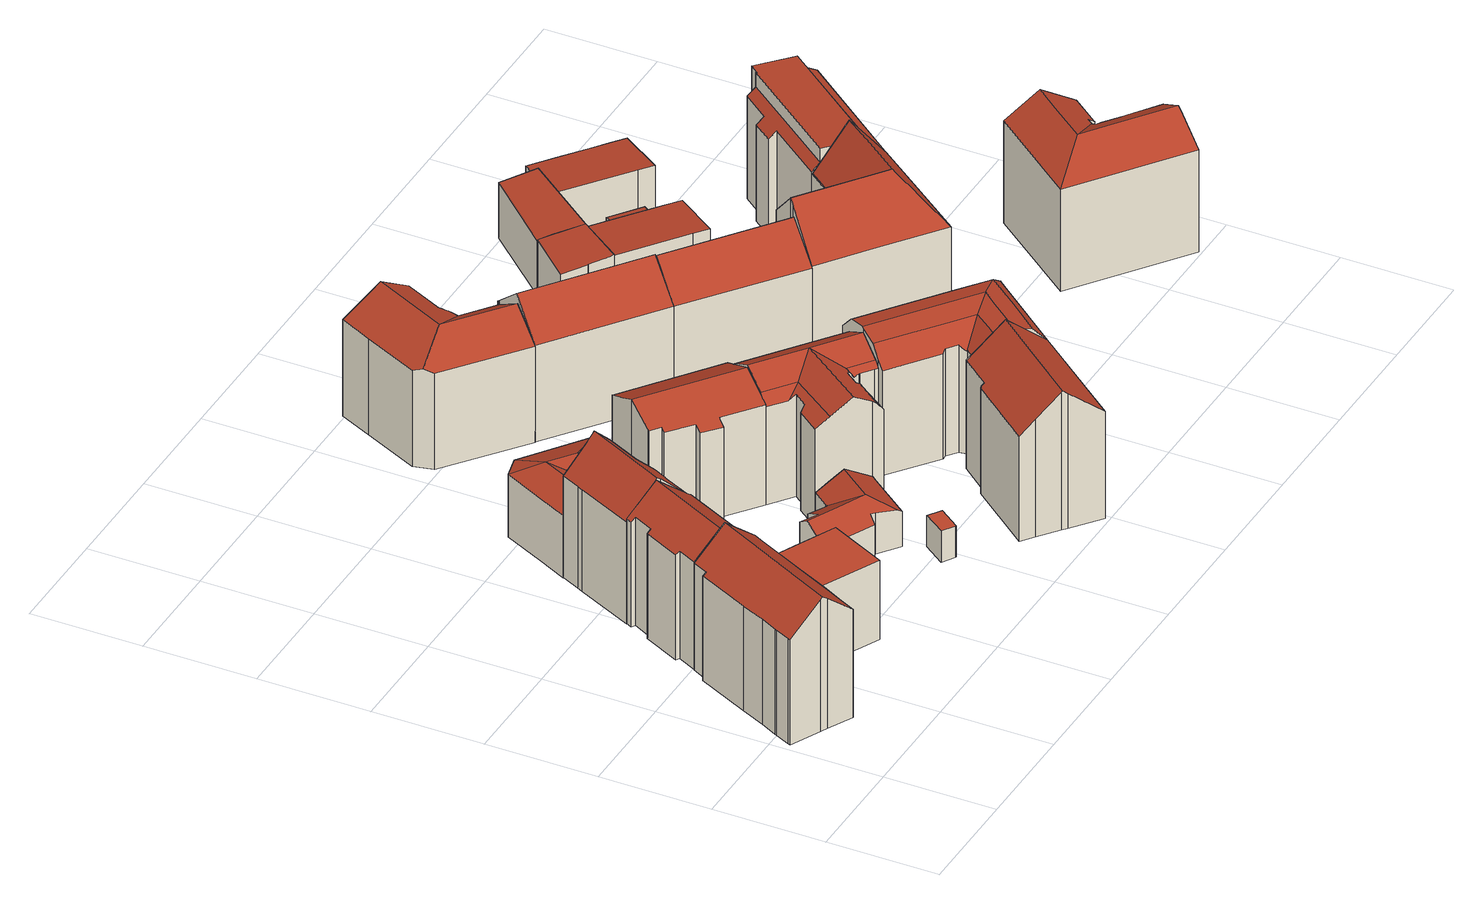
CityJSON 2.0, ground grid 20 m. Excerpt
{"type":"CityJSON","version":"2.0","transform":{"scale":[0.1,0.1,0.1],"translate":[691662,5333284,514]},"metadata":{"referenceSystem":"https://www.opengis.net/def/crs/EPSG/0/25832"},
"CityObjects":{
"building1":{"type":"Building","attributes":{"Gemeindeschluessel":"09162000","HoeheDach":"540.513","HoeheGrund":"514.930","Methode":"2000","NiedrigsteTraufeDesGebaeudes":"534.854","Geometrietyp2DReferenz":"3000","function":"31001_1000","roofType":"3100","measuredHeight":25.58,"storeysAboveGround":7},"geometry":[{"type":"MultiSurface","lod":"2","boundaries":[[[0,1,2,3]],[[4,2,1,5,6,7,8,9,10,11,12]],[[13,14,4,12,15]],[[16,17,18,19]],[[20,21,22,11,10]],[[23,5,1,0]],[[24,25,26,27]],[[20,10,9,28]],[[29,30,27,26]],[[19,18,31,32]],[[33,34,13,15]],[[3,2,4,14]],[[32,31,35,36]],[[37,6,5,23]],[[28,9,8,38]],[[29,26,25,35,31,18,17,33,15,12,11,22]],[[39,7,6,37]],[[30,29,22,21]],[[38,8,7,39]],[[34,33,17,16]],[[36,35,25,24]],[[13,34,16,19,32,36,24,27,30,21,20,28,38,39,37,23,0,3,14]]],"semantics":{"surfaces":[{"type":"WallSurface"},{"type":"RoofSurface"},{"type":"GroundSurface"}],"values":[0,1,0,0,0,0,0,0,0,0,0,0,0,0,0,1,0,0,0,0,0,2]}}]},
"building2":{"type":"Building","attributes":{"Gemeindeschluessel":"09162000","HoeheDach":"539.889","HoeheGrund":"514.970","Methode":"2000","NiedrigsteTraufeDesGebaeudes":"534.195","Geometrietyp2DReferenz":"3000","function":"31001_1000","roofType":"3100","measuredHeight":24.92,"storeysAboveGround":7},"geometry":[{"type":"MultiSurface","lod":"2","boundaries":[[[40,41,42,43]],[[44,45,46,47,48,49]],[[50,45,44,51]],[[52,46,45,50]],[[43,42,53,54]],[[54,53,55,56]],[[49,48,57,55,53,42,41,58,59,60,61]],[[62,51,44,49,61,63]],[[64,58,41,40]],[[51,62,63,65,66,64,40,43,54,56,67,68,69,52,50]],[[57,48,47,69,68,67,56,55]],[[63,61,60,65]],[[65,60,59,66]],[[69,47,46,52]],[[66,59,58,64]]],"semantics":{"surfaces":[{"type":"WallSurface"},{"type":"RoofSurface"},{"type":"GroundSurface"}],"values":[0,1,0,0,0,0,1,0,0,2,0,0,0,0,0]}}]},
"building3":{"type":"Building","attributes":{"Gemeindeschluessel":"09162000","HoeheDach":"530.085","HoeheGrund":"515.040","Methode":"1000","NiedrigsteTraufeDesGebaeudes":"530.085","Geometrietyp2DReferenz":"3000","function":"31001_1000","roofType":"1000","measuredHeight":15.04,"storeysAboveGround":5},"geometry":[{"type":"MultiSurface","lod":"2","boundaries":[[[70,71,72,73]],[[71,74,51,72]],[[75,76,77,74,71,70]],[[77,78,51,74]],[[79,73,72,51,78,80]],[[79,75,70,73]],[[76,80,78,77]],[[79,80,76,75]]],"semantics":{"surfaces":[{"type":"WallSurface"},{"type":"RoofSurface"},{"type":"GroundSurface"}],"values":[0,0,1,0,2,0,0,0]}}]},
"building4":{"type":"Building","attributes":{"Gemeindeschluessel":"09162000","HoeheDach":"540.201","HoeheGrund":"514.901","Methode":"2000","NiedrigsteTraufeDesGebaeudes":"533.718","Geometrietyp2DReferenz":"3000","function":"31001_9998","roofType":"3100","measuredHeight":25.3,"storeysAboveGround":6},"geometry":[{"type":"MultiSurface","lod":"2","boundaries":[[[81,82,83,84]],[[85,86,87,88]],[[89,90,91,92]],[[93,94,95,96,97]],[[98,83,82,99,100,91,90,101,102,103,104]],[[105,106,86,85]],[[92,91,100,107]],[[108,101,90,89]],[[95,94,109,110]],[[93,87,86,106,104,103,111,109,94]],[[112,111,103,102,113]],[[110,109,111,112]],[[88,87,93,97]],[[114,99,82,81]],[[112,113,108,89,92,107,114,81,84,115,105,85,88,97,96,95,110]],[[113,102,101,108]],[[84,83,98,115]],[[107,100,99,114]],[[115,98,104,106,105]]],"semantics":{"surfaces":[{"type":"WallSurface"},{"type":"RoofSurface"},{"type":"GroundSurface"}],"values":[0,0,0,0,1,0,0,0,0,1,0,0,0,0,2,0,0,0,0]}}]},
"building5":{"type":"Building","attributes":{"Gemeindeschluessel":"09162000","HoeheDach":"521.982","HoeheGrund":"515.420","Methode":"2000","NiedrigsteTraufeDesGebaeudes":"521.614","Geometrietyp2DReferenz":"3000","function":"31001_9998","roofType":"1000","measuredHeight":6.56,"storeysAboveGround":2},"geometry":[{"type":"MultiSurface","lod":"2","boundaries":[[[116,117,118,119]],[[120,121,117,116]],[[122,123,118,117,121,124]],[[125,122,124,126]],[[126,124,121,120]],[[127,123,122,125]],[[119,118,123,127]],[[126,120,116,119,127,125]]],"semantics":{"surfaces":[{"type":"WallSurface"},{"type":"RoofSurface"},{"type":"GroundSurface"}],"values":[0,0,1,0,0,0,0,2]}}]},
"building6":{"type":"Building","attributes":{"Gemeindeschluessel":"09162000","HoeheDach":"520.270","HoeheGrund":"514.800","Methode":"1000","NiedrigsteTraufeDesGebaeudes":"519.734","Geometrietyp2DReferenz":"3000","function":"31001_2000","roofType":"1000","measuredHeight":5.47},"geometry":[{"type":"MultiSurface","lod":"2","boundaries":[[[128,129,130,131]],[[132,133,134,135]],[[136,137,138,139]],[[140,141,142,143,133,132]],[[131,130,144,145]],[[146,147,137,136]],[[148,149,150,151]],[[139,138,142,141]],[[151,150,129,128]],[[145,144,147,146]],[[152,149,148,153,135,134]],[[143,142,138,137,147,144,130,129,150,149,152,134,133]],[[131,145,146,136,139,141,140,132,135,153,148,151,128]]],"semantics":{"surfaces":[{"type":"WallSurface"},{"type":"RoofSurface"},{"type":"GroundSurface"}],"values":[0,0,0,0,0,0,0,0,0,0,0,1,2]}}]},
"building7":{"type":"Building","attributes":{"Gemeindeschluessel":"09162000","HoeheDach":"528.945","HoeheGrund":"514.750","Methode":"1000","NiedrigsteTraufeDesGebaeudes":"526.694","Geometrietyp2DReferenz":"3000","function":"31001_1000","roofType":"3200","measuredHeight":14.2,"storeysAboveGround":3},"geometry":[{"type":"MultiSurface","lod":"2","boundaries":[[[154,155,156,157,158,159,160]],[[161,162,163,164,165,166]],[[167,168,169,170,171,172,173,157,156,155]],[[174,175,172,171]],[[173,176,165,164,177,178,157]],[[179,154,160,180]],[[174,171,170,181]],[[175,182,183,166,165,176,173,172]],[[184,169,168,185]],[[157,186,158]],[[187,188,167,155,154,179]],[[185,168,167,188]],[[189,190,191,192,193,186]],[[181,170,169,184]],[[194,162,161,166,183,182,175,174,181,184,185,188,187,179,180,195,196,193,192,191]],[[194,197,163,162]],[[196,158,186,193]],[[160,159,158,196,195,180]],[[191,190,197,194]],[[178,177,190,189,186,157]],[[164,163,197,190,177]]],"semantics":{"surfaces":[{"type":"RoofSurface"},{"type":"WallSurface"},{"type":"GroundSurface"}],"values":[0,1,0,1,0,1,1,1,1,0,1,1,1,1,2,1,1,1,1,0,0]}}]},
"building8":{"type":"Building","attributes":{"Gemeindeschluessel":"09162000","HoeheDach":"524.180","HoeheGrund":"514.649","Methode":"2000","NiedrigsteTraufeDesGebaeudes":"521.069","Geometrietyp2DReferenz":"3000","function":"31001_1000","roofType":"3100","measuredHeight":9.53,"storeysAboveGround":2},"geometry":[{"type":"MultiSurface","lod":"2","boundaries":[[[198,199,200,201,202,203]],[[204,205,206,207,198,203]],[[207,206,208,209,210,211,212,199,198]],[[210,213,214,215,216,217,211]],[[212,211,218,219,220,221,222,200,199]],[[223,222,221,224]],[[225,208,206,205]],[[216,215,226,227,228,229]],[[219,218,230,229,228,231,232,233]],[[211,217,216,229,230,218]],[[234,235,213,210,209,236]],[[237,235,234,236,225,205,204,203,202,201,223,224,238,233,232,231,228,227,226]],[[220,219,233,238,224,221]],[[201,200,222,223]],[[235,237,226,215,214,213]],[[236,209,208,225]]],"semantics":{"surfaces":[{"type":"WallSurface"},{"type":"RoofSurface"},{"type":"GroundSurface"}],"values":[0,0,1,1,1,0,0,0,0,1,0,2,0,0,0,0]}}]},
"building9":{"type":"Building","attributes":{"Gemeindeschluessel":"09162000","HoeheDach":"520.418","HoeheGrund":"514.418","Methode":"3220","NiedrigsteTraufeDesGebaeudes":"520.418","Geometrietyp2DReferenz":"3000","function":"31001_2000","roofType":"9999","measuredHeight":6},"geometry":[{"type":"MultiSurface","lod":"2","boundaries":[[[239,240,241,242]],[[240,243,244,241]],[[245,239,242,246]],[[247,245,246,248]],[[248,246,242,241,244]],[[243,240,239,245,247]],[[243,247,248,244]]],"semantics":{"surfaces":[{"type":"WallSurface"},{"type":"GroundSurface"},{"type":"RoofSurface"}],"values":[0,0,0,0,1,2,0]}}]},
"building10":{"type":"Building","attributes":{"Gemeindeschluessel":"09162000","HoeheDach":"536.925","HoeheGrund":"514.620","Methode":"2000","NiedrigsteTraufeDesGebaeudes":"532.885","Geometrietyp2DReferenz":"3000","function":"31001_1000","roofType":"3100","measuredHeight":22.3,"storeysAboveGround":5},"geometry":[{"type":"MultiSurface","lod":"2","boundaries":[[[249,250,251,252,253,254,255,256,257,258,259,260,261]],[[262,263,264,265,266,267,268,269,270,271,272,273,274,275,276,277,278]],[[263,257,256,264]],[[260,259,274,273]],[[258,279,280,281,282,259]],[[266,254,253,267]],[[280,279,278,277,276,281]],[[271,249,261,272]],[[259,282,281,276,275,274]],[[263,262,278,279,258,257]],[[270,250,249,271]],[[253,252,251,269,268,267]],[[266,265,264,256,255,254]],[[272,261,260,273]],[[269,251,250,270]]],"semantics":{"surfaces":[{"type":"RoofSurface"},{"type":"GroundSurface"},{"type":"WallSurface"}],"values":[0,1,2,2,0,2,2,2,2,2,2,2,2,2,2]}}]},
"building11":{"type":"Building","attributes":{"Gemeindeschluessel":"09162000","HoeheDach":"537.510","HoeheGrund":"514.635","Methode":"2000","NiedrigsteTraufeDesGebaeudes":"532.529","Geometrietyp2DReferenz":"3000","function":"31001_1000","roofType":"3100","measuredHeight":22.88,"storeysAboveGround":5},"geometry":[{"type":"MultiSurface","lod":"2","boundaries":[[[283,263,284,285,286]],[[287,263,283,288,289,290,291]],[[292,293,294,295,296]],[[297,298,299,300]],[[301,302,303,304,305]],[[306,307,308,309,310,311,312]],[[298,313,296,295,314,315,316,306,299]],[[317,301,305,312,311]],[[307,306,316]],[[300,288,283,286]],[[318,293,292,319]],[[301,317,320,321,322,323,324,325,318,319,226,228,326,327,284,263,287,328,329,302]],[[297,300,286,285,330,331,332]],[[300,299,289,288]],[[287,291,333,328]],[[329,334,303,302]],[[325,294,293,318]],[[304,303,334,333,291,290]],[[323,315,314,324]],[[226,319,292,296,313]],[[317,311,310,320]],[[228,332,331,326]],[[306,312,305,299]],[[320,310,309,321]],[[228,226,313,298,297,332]],[[299,305,304,290,289]],[[307,316,315,323,322,308]],[[285,284,327,330]],[[325,324,314,295,294]],[[326,331,330,327]],[[321,309,308,322]],[[328,333,334,329]]],"semantics":{"surfaces":[{"type":"WallSurface"},{"type":"RoofSurface"},{"type":"GroundSurface"}],"values":[0,0,1,1,0,1,1,0,1,1,0,2,1,1,0,0,0,1,0,0,0,0,1,0,0,1,0,0,0,0,0,0]}}]},
"building12":{"type":"Building","attributes":{"Gemeindeschluessel":"09162000","HoeheDach":"540.750","HoeheGrund":"514.305","Methode":"2000","NiedrigsteTraufeDesGebaeudes":"534.346","Geometrietyp2DReferenz":"3000","function":"31001_1000","roofType":"3100","measuredHeight":26.45,"storeysAboveGround":5},"geometry":[{"type":"MultiSurface","lod":"2","boundaries":[[[335,336,337,338,339,340]],[[341,342,339,338,343]],[[344,345,346,347]],[[348,337,336,349]],[[350,351,352]],[[353,354,355,356]],[[343,338,337,348]],[[352,351,342,341]],[[357,358,345,344]],[[359,360,358,357]],[[356,355,360,359]],[[361,362,354,353]],[[341,343,348,349,363,361,353,356,359,357,344,347,352]],[[363,335,340,362,361]],[[354,362,340,339,342,351,350,346,345,358,360,355]],[[347,346,350,352]],[[349,336,335,363]]],"semantics":{"surfaces":[{"type":"RoofSurface"},{"type":"WallSurface"},{"type":"GroundSurface"}],"values":[0,1,1,1,1,1,1,1,1,1,1,1,2,1,0,1,1]}}]},
"building13":{"type":"Building","attributes":{"Gemeindeschluessel":"09162000","HoeheDach":"537.196","HoeheGrund":"514.719","Methode":"1000","NiedrigsteTraufeDesGebaeudes":"533.015","Geometrietyp2DReferenz":"3000","function":"31001_9998","roofType":"3100","measuredHeight":22.48,"storeysAboveGround":5},"geometry":[{"type":"MultiSurface","lod":"2","boundaries":[[[364,365,366,367,368,369,370,371,372,373,374,375,376,377,378]],[[368,379,380,369]],[[381,378,377,382,383]],[[381,384,385,364,378]],[[386,365,364,385]],[[387,388,380,379,389,390,391]],[[382,377,376,392]],[[375,393,392,376]],[[386,385,384,387,391]],[[387,383,382,392,393,394,395,396,397,398,388]],[[372,396,395,373]],[[373,395,394,374]],[[367,389,379,368]],[[374,394,393,375]],[[370,398,397,371]],[[370,369,380,388,398]],[[389,367,366,390]],[[366,365,386,391,390]],[[371,397,396,372]],[[384,381,383,387]]],"semantics":{"surfaces":[{"type":"GroundSurface"},{"type":"WallSurface"},{"type":"RoofSurface"}],"values":[0,1,1,1,1,2,1,1,2,2,1,1,1,1,1,1,1,1,1,2]}}]},
"building14":{"type":"Building","attributes":{"Gemeindeschluessel":"09162000","HoeheDach":"539.004","HoeheGrund":"514.750","Methode":"1000","NiedrigsteTraufeDesGebaeudes":"533.252","Geometrietyp2DReferenz":"3000","function":"31001_1000","roofType":"3100","measuredHeight":24.25,"storeysAboveGround":6},"geometry":[{"type":"MultiSurface","lod":"2","boundaries":[[[399,400,401,402]],[[402,401,403,404]],[[405,406,400,399]],[[407,408,409,410]],[[410,411,412,413,414,415,405,399,402,404,407]],[[412,416,417,413]],[[404,403,408,407]],[[418,419,406,405,415,414]],[[417,416,420,419,418]],[[420,409,408,403,401,400,406,419]],[[412,411,410,409,420,416]],[[413,417,418,414]]],"semantics":{"surfaces":[{"type":"WallSurface"},{"type":"GroundSurface"},{"type":"RoofSurface"}],"values":[0,0,0,0,1,0,0,0,2,2,0,0]}}]},
"building15":{"type":"Building","attributes":{"Gemeindeschluessel":"09162000","HoeheDach":"538.490","HoeheGrund":"514.260","Methode":"2000","NiedrigsteTraufeDesGebaeudes":"533.937","Geometrietyp2DReferenz":"3000","function":"31001_1000","roofType":"3100","measuredHeight":24.23,"storeysAboveGround":5},"geometry":[{"type":"MultiSurface","lod":"2","boundaries":[[[421,422,423,424,425,426]],[[427,428,429,430,431,341]],[[432,433,434,435]],[[436,437,438,439,440,441,442]],[[443,444,437,445,429,428,427]],[[441,440,446,447,448,449,450,451]],[[452,453,454,438,455,456]],[[448,447,457,458]],[[459,460,421,426,452,456,461,343]],[[461,456,455,438,437,444,443]],[[462,463,433,432]],[[464,442,441,451,465,466]],[[467,468,424,423,469,458,457]],[[422,421,460,459,343,470,341,431,430,471,472,462,432,435,473,466,465,451,450,449,448,458,469,423]],[[474,454,468,467,457,447,446]],[[434,433,463,475,445,437,436,442,464,476]],[[435,434,476,473]],[[439,438,454,474,446,440]],[[473,476,464,466]],[[470,343,461,443,427,341]],[[426,425,424,468,454,453,452]],[[472,471,430,429,445,475,463,462]]],"semantics":{"surfaces":[{"type":"WallSurface"},{"type":"RoofSurface"},{"type":"GroundSurface"}],"values":[0,0,0,1,1,0,1,0,0,1,0,0,0,2,1,1,0,1,0,0,1,0]}}]},
"building16":{"type":"Building","attributes":{"Gemeindeschluessel":"09162000","HoeheDach":"538.945","HoeheGrund":"514.510","Methode":"2000","NiedrigsteTraufeDesGebaeudes":"531.980","Geometrietyp2DReferenz":"3000","function":"31001_1000","roofType":"3100","measuredHeight":24.43,"storeysAboveGround":6},"geometry":[{"type":"MultiSurface","lod":"2","boundaries":[[[477,478,479,480]],[[481,482,483,484,485,486]],[[486,485,487,488,489,479,478,490,491,492,416,493]],[[482,481,417,494]],[[491,490,478,477,495,496]],[[417,493,416,497,498,494]],[[499,487,485,484]],[[500,501,480,479,489,488]],[[497,416,492,502]],[[501,500,499,484,483,482,494,498,497,502,496,495,477,480]],[[500,488,487,499]],[[481,486,493,417]],[[502,492,491,496]]],"semantics":{"surfaces":[{"type":"WallSurface"},{"type":"RoofSurface"},{"type":"GroundSurface"}],"values":[0,0,1,0,0,0,0,0,0,2,0,1,0]}}]},
"building17":{"type":"Building","attributes":{"Gemeindeschluessel":"09162000","HoeheDach":"516.719","HoeheGrund":"514.430","Methode":"2000","NiedrigsteTraufeDesGebaeudes":"515.540","Geometrietyp2DReferenz":"3000","function":"51009_1610","roofType":"2100","measuredHeight":2.29},"geometry":[{"type":"MultiSurface","lod":"2","boundaries":[[[503,504,505,506]],[[506,505,507,508]],[[509,507,505,504]],[[510,509,504,503]],[[508,507,509,510]],[[503,506,508,510]]],"semantics":{"surfaces":[{"type":"WallSurface"},{"type":"RoofSurface"},{"type":"GroundSurface"}],"values":[0,0,1,0,0,2]}}]},
"building18":{"type":"Building","attributes":{"Gemeindeschluessel":"09162000","HoeheDach":"526.184","HoeheGrund":"514.440","Methode":"1000","NiedrigsteTraufeDesGebaeudes":"525.021","Geometrietyp2DReferenz":"3000","function":"31001_1000","roofType":"9999","measuredHeight":11.74,"storeysAboveGround":3},"geometry":[{"type":"MultiSurface","lod":"2","boundaries":[[[511,512,513,514,515,516,517,518,519,520]],[[521,522,523,524,525,526,527,528,529,530]],[[513,512,524,523,522,514]],[[512,511,520,526,525,524]],[[514,522,521,515]],[[527,526,520,519,518,528]],[[530,529,528,518,517,516]],[[515,521,530,516]]],"semantics":{"surfaces":[{"type":"GroundSurface"},{"type":"RoofSurface"},{"type":"WallSurface"}],"values":[0,1,2,2,2,2,2,2]}}]},
"building19":{"type":"Building","attributes":{"Gemeindeschluessel":"09162000","HoeheDach":"541.907","HoeheGrund":"514.550","Methode":"2000","NiedrigsteTraufeDesGebaeudes":"533.631","Geometrietyp2DReferenz":"3000","function":"31001_1000","roofType":"3100","measuredHeight":27.36,"storeysAboveGround":6},"geometry":[{"type":"MultiSurface","lod":"2","boundaries":[[[531,532,533,499,484]],[[499,533,534,500]],[[535,536,537,538,539,482]],[[536,540,541,542,543,537]],[[544,545,546,547,548,534,533,532]],[[542,541,549,550,551,552,553,554]],[[548,547,552,551,555,556]],[[500,534,548,556]],[[546,553,552,547]],[[540,536,535,482,484,499,500,556,555,551,550,549,541]],[[538,537,545,544,532,531,539]],[[545,557,554,553,546]],[[537,543,542,554,557,545]],[[482,539,531,484]]],"semantics":{"surfaces":[{"type":"WallSurface"},{"type":"RoofSurface"},{"type":"GroundSurface"}],"values":[0,0,0,0,1,0,0,0,1,2,1,1,1,0]}}]},
"building20":{"type":"Building","attributes":{"Gemeindeschluessel":"09162000","HoeheDach":"523.477","HoeheGrund":"514.370","Methode":"2000","NiedrigsteTraufeDesGebaeudes":"522.684","Geometrietyp2DReferenz":"3000","function":"31001_1000","roofType":"1000","measuredHeight":9.11,"storeysAboveGround":3},"geometry":[{"type":"MultiSurface","lod":"2","boundaries":[[[558,559,560,561,562,563]],[[564,565,566,567,568,569,570,560,559,558]],[[571,568,567,572]],[[573,564,558,563]],[[570,569,568,571,574,575,561,560]],[[576,566,565,577]],[[577,573,563,562,561,575,574,571,572,576]],[[572,567,566,576]],[[577,565,564,573]]],"semantics":{"surfaces":[{"type":"WallSurface"},{"type":"RoofSurface"},{"type":"GroundSurface"}],"values":[0,1,0,0,0,0,2,0,0]}}]},
"building21":{"type":"Building","attributes":{"Gemeindeschluessel":"09162000","HoeheDach":"525.983","HoeheGrund":"514.420","Methode":"1000","NiedrigsteTraufeDesGebaeudes":"524.849","Geometrietyp2DReferenz":"3000","function":"31001_9998","roofType":"1000","measuredHeight":11.56,"storeysAboveGround":3},"geometry":[{"type":"MultiSurface","lod":"2","boundaries":[[[578,579,580,581,582,518]],[[581,580,583,584]],[[585,520,526,586,578,518]],[[584,583,526,520]],[[586,526,583,580,579,578]],[[520,585,518,582,581,584]]],"semantics":{"surfaces":[{"type":"WallSurface"},{"type":"RoofSurface"},{"type":"GroundSurface"}],"values":[0,0,0,0,1,2]}}]},
"building22":{"type":"Building","attributes":{"Gemeindeschluessel":"09162000","HoeheDach":"522.570","HoeheGrund":"514.326","Methode":"1000","NiedrigsteTraufeDesGebaeudes":"522.449","Geometrietyp2DReferenz":"3000","function":"51009_1610","roofType":"1000","measuredHeight":8.24},"geometry":[{"type":"MultiSurface","lod":"2","boundaries":[[[587,588,589,590]],[[590,591,592,587]],[[588,593,594,589]],[[589,594,591,590]],[[587,592,593,588]],[[591,594,593,592]]],"semantics":{"surfaces":[{"type":"GroundSurface"},{"type":"WallSurface"},{"type":"RoofSurface"}],"values":[0,1,1,1,1,2]}}]},
"building23":{"type":"Building","attributes":{"Gemeindeschluessel":"09162000","HoeheDach":"523.485","HoeheGrund":"514.380","Methode":"2000","NiedrigsteTraufeDesGebaeudes":"522.493","Geometrietyp2DReferenz":"3000","function":"31001_1000","roofType":"1000","measuredHeight":9.11,"storeysAboveGround":3},"geometry":[{"type":"MultiSurface","lod":"2","boundaries":[[[595,596,597,598]],[[599,600,601,602,603,604,605,606,595,598]],[[607,608,596,595,606,605,604,609]],[[610,611,609,604,603,602]],[[599,612,613,600]],[[598,597,612,599]],[[601,600,613,614,610,602]],[[614,613,612,597,596,608,607,609,611,610]]],"semantics":{"surfaces":[{"type":"WallSurface"},{"type":"GroundSurface"},{"type":"RoofSurface"}],"values":[0,1,0,0,0,0,0,2]}}]},
"building24":{"type":"Building","attributes":{"Gemeindeschluessel":"09162000","HoeheDach":"538.050","HoeheGrund":"514.450","Methode":"2000","NiedrigsteTraufeDesGebaeudes":"532.765","Geometrietyp2DReferenz":"3000","function":"31001_1000","roofType":"1000","measuredHeight":23.6,"storeysAboveGround":6},"geometry":[{"type":"MultiSurface","lod":"2","boundaries":[[[615,616,617,618]],[[616,615,619,620,621,622,623]],[[624,625,626,627]],[[628,622,621,629,626,625,630,631]],[[632,633,634,635]],[[636,637,638,617,616,623,639]],[[640,641,642,542,643,636,639,628,631,644]],[[635,645,642,641,640,644,646,624,627,647,620,619,615,618,648,649,632]],[[644,631,630,646]],[[650,637,636,643]],[[627,626,629,647]],[[647,629,621,620]],[[645,651,542,642]],[[638,637,650,633,632,649,648,618,617]],[[628,639,623,622]],[[646,630,625,624]],[[542,651,634,633,650,643]],[[635,634,651,645]]],"semantics":{"surfaces":[{"type":"WallSurface"},{"type":"RoofSurface"},{"type":"GroundSurface"}],"values":[0,0,0,1,0,1,0,2,0,0,0,0,0,0,0,0,1,0]}}]},
"building25":{"type":"Building","attributes":{"Gemeindeschluessel":"09162000","HoeheDach":"538.139","HoeheGrund":"514.460","Methode":"1000","NiedrigsteTraufeDesGebaeudes":"534.023","Geometrietyp2DReferenz":"3000","function":"31001_1000","roofType":"3100","measuredHeight":23.68,"storeysAboveGround":5},"geometry":[{"type":"MultiSurface","lod":"2","boundaries":[[[652,653,654,655,656,657,658]],[[659,660,661,662,663,664,665,666,657]],[[667,668,669,670]],[[657,666,665,671,672,658]],[[658,672,671,673,674,675]],[[656,655,676,669,668,677,678,679,659,657]],[[680,654,653,681]],[[682,681,653,652,658,675]],[[683,677,668,667]],[[670,669,676,684]],[[685,664,663,686]],[[665,664,685,687,673,671]],[[688,689,686,663,662,661]],[[690,691,692,660,659,679]],[[678,677,683,693,690,679]],[[688,661,660,692]],[[684,694,680,681,682,675,674,673,687,685,686,689,688,692,691,690,693,683,667,670]],[[680,694,684,676,655,654]]],"semantics":{"surfaces":[{"type":"RoofSurface"},{"type":"WallSurface"},{"type":"GroundSurface"}],"values":[0,0,1,0,1,0,1,1,1,1,1,1,1,1,1,1,2,1]}}]}
},
"vertices":[
[121,116,9],[121,116,216],[119,112,215],[119,112,9],[73,134,258],[133,140,215],[135,144,215],[150,175,216],[182,240,216],[223,323,215],[232,341,215],[178,367,265],[65,138,265],[61,140,9],[73,134,9],[61,140,261],[8,171,9],[8,171,210],[20,196,210],[20,196,9],[232,341,9],[123,393,9],[123,393,214],[133,140,9],[58,274,9],[58,274,209],[103,368,209],[103,368,9],[223,323,9],[109,365,214],[109,365,9],[22,200,210],[22,200,9],[6,166,210],[6,166,9],[37,230,210],[37,230,9],[135,144,9],[182,240,9],[150,175,9],
[172,494,10],[172,494,217],[190,530,217],[190,530,10],[232,341,202],[304,490,202],[301,491,204],[250,516,252],[242,520,259],[170,371,259],[304,490,10],[232,341,10],[301,491,10],[183,534,210],[183,534,10],[189,545,210],[189,545,10],[238,521,256],[166,497,211],[134,431,211],[140,427,216],[123,393,216],[170,371,10],[123,393,10],[166,497,10],[140,427,10],[134,431,10],[238,521,10],[242,520,10],[250,516,10],
[182,240,161],[223,323,161],[223,323,10],[182,240,10],[232,341,161],[328,170,161],[378,273,161],[303,308,161],[303,308,10],[328,170,10],[378,273,10],
[305,498,9],[305,498,201],[302,491,201],[302,491,9],[189,545,9],[189,545,203],[238,648,203],[238,648,9],[342,577,9],[342,577,202],[347,575,197],[347,575,9],[243,658,203],[259,692,203],[259,692,9],[256,685,9],[243,658,9],[250,516,257],[331,552,201],[335,551,197],[313,591,233],[343,652,233],[315,665,262],[244,519,262],[239,521,9],[239,521,256],[335,551,9],[313,591,9],[302,671,248],[302,671,9],[311,667,258],[311,667,9],[343,652,9],[331,552,9],[250,516,9],
[348,650,14],[348,650,77],[362,643,79],[362,643,14],[343,652,14],[343,652,76],[342,577,80],[372,639,80],[313,591,76],[342,577,14],[313,591,14],[372,639,14],
[433,631,8],[433,631,58],[431,627,59],[431,627,8],[362,643,8],[362,643,60],[373,666,57],[373,666,8],[393,629,8],[393,629,60],[391,630,60],[391,630,8],[364,642,8],[372,639,8],[372,639,60],[364,642,60],[408,595,63],[408,595,8],[383,607,8],[383,607,63],[402,653,8],[402,653,57],[399,648,58],[399,648,8],[379,663,57],[379,663,8],
[302,671,149],[303,671,149],[325,716,149],[350,768,149],[321,820,127],[285,745,127],[259,692,127],[403,686,8],[420,673,8],[420,673,127],[403,686,136],[389,696,136],[389,696,8],[311,667,145],[343,652,129],[348,650,127],[360,676,127],[355,679,130],[360,690,130],[364,691,128],[355,679,8],[360,690,8],[368,692,129],[395,735,149],[390,738,149],[302,671,8],[259,692,8],[360,676,8],[364,691,8],[368,692,8],[348,650,8],[343,652,8],[361,829,127],[303,671,8],[311,667,8],[415,790,127],[475,746,127],[475,746,8],[415,790,8],[361,829,8],[447,709,8],[285,745,8],[321,820,8],[447,709,127],
[431,319,75],[450,359,102],[458,376,90],[458,376,6],[450,359,6],[431,319,6],[478,297,6],[522,276,6],[522,276,75],[478,297,75],[533,290,85],[541,284,84],[570,261,79],[556,309,102],[505,333,102],[577,256,73],[634,330,73],[643,341,73],[604,371,102],[588,351,102],[539,370,72],[537,367,75],[533,369,74],[508,387,71],[488,356,93],[488,356,6],[508,387,6],[533,290,6],[643,341,6],[604,371,6],[564,402,6],[564,402,72],[542,373,72],[542,373,6],[539,370,6],[537,367,6],[570,261,6],[577,256,6],[541,284,6],[634,330,6],[533,369,6],
[568,183,64],[597,223,64],[597,223,4],[568,183,4],[620,207,64],[620,207,4],[590,169,64],[590,169,4],[592,168,64],[592,168,4],
[449,614,202],[444,607,198],[487,573,197],[486,571,196],[478,561,190],[509,535,189],[518,547,196],[520,548,197],[584,499,197],[622,551,229],[462,673,229],[433,631,204],[431,627,202],[622,551,6],[584,499,6],[520,548,6],[518,547,6],[509,535,6],[478,561,6],[486,571,6],[487,573,6],[444,607,6],[449,614,6],[431,627,6],[433,631,6],[462,673,6],[479,697,6],[500,727,6],[500,726,6],[661,605,6],[661,605,197],[500,726,197],[500,727,197],[479,697,214],
[584,499,193],[626,467,6],[626,467,201],[616,475,192],[661,604,6],[595,513,210],[621,549,235],[647,585,210],[661,604,185],[658,329,195],[688,370,195],[689,382,204],[685,384,210],[650,336,210],[584,386,210],[617,361,235],[706,484,235],[647,474,210],[782,427,6],[821,483,6],[821,483,185],[807,464,210],[782,427,235],[714,423,210],[713,408,198],[722,405,200],[724,403,200],[744,388,200],[749,384,200],[755,392,210],[643,341,216],[680,389,215],[698,413,214],[705,411,210],[749,384,6],[688,370,6],[658,329,6],[744,388,6],[724,403,6],[722,405,6],[698,413,6],[680,389,6],[689,382,6],[595,443,6],[608,443,6],[797,502,6],[815,488,6],[608,443,200],[595,443,193],[564,402,193],[797,502,185],[815,488,185],
[743,48,261],[794,8,207],[930,178,207],[874,221,266],[872,222,268],[736,53,268],[835,251,3],[835,251,228],[874,221,3],[775,211,3],[775,211,210],[817,263,210],[817,263,3],[930,178,3],[794,8,3],[818,264,210],[818,264,211],[818,264,3],[698,83,3],[698,83,227],[676,100,203],[676,100,3],[771,214,3],[771,214,206],[767,213,3],[767,213,204],[734,55,3],[734,55,265],[743,48,3],
[573,899,7],[436,1007,7],[427,1042,7],[475,1143,7],[503,1202,7],[561,1174,7],[620,1145,7],[587,1076,7],[590,1072,7],[593,1068,7],[595,1063,7],[596,1057,7],[596,1052,7],[595,1046,7],[652,1002,7],[503,1202,191],[561,1174,226],[652,1002,190],[595,1046,191],[595,1046,190],[613,950,232],[573,899,191],[436,1007,191],[506,1034,232],[571,1169,232],[475,1143,191],[427,1042,191],[431,1024,197],[596,1052,191],[596,1057,192],[595,1063,194],[593,1068,196],[590,1072,199],[587,1076,202],[620,1145,201],
[656,1006,8],[656,1006,193],[770,920,193],[770,920,8],[766,915,198],[766,915,8],[652,1002,8],[652,1002,198],[846,855,8],[846,855,198],[811,810,246],[811,810,8],[808,806,8],[807,805,8],[766,752,8],[573,899,8],[615,952,8],[807,805,249],[766,752,193],[573,899,193],[615,952,250],[808,806,250],
[930,177,3],[1024,294,3],[1041,316,3],[1041,316,206],[1024,294,206],[930,177,206],[835,251,202],[855,279,200],[856,281,200],[856,281,3],[855,279,3],[834,309,3],[834,309,208],[826,309,203],[826,309,3],[876,311,236],[906,289,236],[955,299,245],[930,318,245],[783,429,245],[782,427,244],[761,399,236],[860,231,236],[882,258,236],[856,282,199],[805,460,236],[821,483,207],[821,483,3],[805,460,3],[783,429,3],[782,427,3],[909,193,236],[956,251,236],[1003,310,236],[931,270,245],[885,212,245],[886,434,206],[886,434,3],[885,212,3],[909,193,3],[874,221,241],[853,295,3],[853,295,208],[749,384,217],[761,399,3],[749,384,3],[1021,332,207],[1041,316,207],[1021,332,3],[860,231,3],[856,282,3],[855,285,3],[742,373,3],[954,347,236],[855,285,201],[742,373,203],
[857,869,5],[857,869,180],[1050,723,180],[1050,723,5],[958,605,193],[958,605,5],[999,658,5],[1002,662,5],[1002,662,245],[999,658,249],[1006,667,239],[1039,709,195],[1040,711,193],[848,857,193],[846,855,196],[811,810,243],[807,804,249],[766,752,5],[848,857,5],[846,855,5],[807,805,5],[807,804,5],[1006,667,5],[1039,709,5],[1040,711,5],[811,810,5],
[827,955,4],[827,955,27],[862,992,16],[862,992,4],[931,930,15],[931,930,4],[901,888,27],[901,888,4],
[974,989,4],[943,946,4],[938,949,4],[909,974,4],[907,973,4],[872,1004,4],[941,1079,4],[941,1080,4],[961,1062,4],[1001,1025,4],[907,973,116],[909,974,116],[938,949,121],[943,946,122],[974,989,121],[1001,1025,120],[961,1062,114],[941,1080,110],[941,1079,110],[872,1004,110],
[1002,662,272],[1006,667,279],[1006,667,278],[1039,709,222],[1050,536,5],[1153,459,5],[1153,459,197],[1050,536,197],[958,605,197],[1246,583,5],[1290,642,5],[1290,642,197],[1246,583,197],[1096,599,279],[1148,560,279],[1143,661,196],[1142,662,196],[1128,642,222],[1239,681,5],[1188,720,5],[1186,721,5],[1186,721,196],[1188,720,196],[1239,681,279],[1142,662,5],[1128,642,5],[1195,622,279],
[966,970,95],[1004,1021,90],[1025,1051,87],[1025,1051,4],[1004,1021,4],[966,970,4],[1085,879,95],[1109,860,95],[1170,940,87],[1146,959,87],[1123,976,87],[1070,1017,87],[1026,1051,87],[1123,976,4],[1146,959,4],[1085,879,4],[1070,1017,4],[1026,1051,4],[1170,940,4],[1109,860,4],
[941,1080,108],[994,1138,109],[1055,1205,110],[1055,1205,4],[994,1138,4],[1105,1161,120],[1105,1161,4],[946,1076,4],[946,1076,109],
[1070,1017,3],[1078,1028,3],[1132,987,3],[1123,976,3],[1123,976,86],[1070,1017,86],[1078,1028,84],[1132,987,84],
[1264,1114,4],[1264,1114,85],[1287,1096,85],[1287,1096,4],[1226,1016,4],[1203,1034,4],[1084,1126,4],[1083,1127,4],[1103,1151,4],[1147,1204,4],[1191,1170,4],[1240,1132,4],[1191,1170,85],[1240,1132,85],[1147,1204,85],[1083,1127,95],[1103,1151,92],[1226,1016,95],[1203,1034,95],[1084,1126,95],
[1341,894,4],[1341,894,240],[1353,910,240],[1353,910,4],[1339,896,4],[1327,905,4],[1327,905,200],[1339,896,213],[1339,896,240],[1251,829,4],[1251,829,188],[1278,864,188],[1278,864,4],[1198,712,213],[1289,856,200],[1262,820,200],[1186,721,200],[1444,841,4],[1444,841,197],[1314,673,197],[1314,673,4],[1263,662,234],[1417,862,234],[1398,876,236],[1198,712,240],[1198,712,4],[1263,662,4],[1290,642,4],[1263,662,217],[1186,721,4],[1293,646,4],[1262,820,4],[1289,856,4],[1398,876,4],[1417,862,4],[1417,862,217],[1293,646,197],
[1422,272,200],[1512,204,200],[1550,255,237],[1555,262,241],[1466,328,241],[1413,367,241],[1318,349,200],[1492,382,208],[1499,392,208],[1508,385,201],[1508,386,201],[1547,437,202],[1542,441,205],[1497,475,241],[1457,424,241],[1525,348,5],[1525,348,211],[1585,303,212],[1585,303,5],[1446,514,200],[1406,462,200],[1446,514,5],[1406,462,5],[1318,349,5],[1556,264,240],[1522,344,215],[1494,365,215],[1485,372,214],[1550,255,5],[1512,204,5],[1422,272,5],[1522,344,5],[1556,264,5],[1542,441,5],[1547,437,5],[1497,475,5],[1508,385,5],[1508,386,5],[1485,372,5],[1492,382,5],[1499,392,5],[1494,365,5],[1555,262,5]
]}
